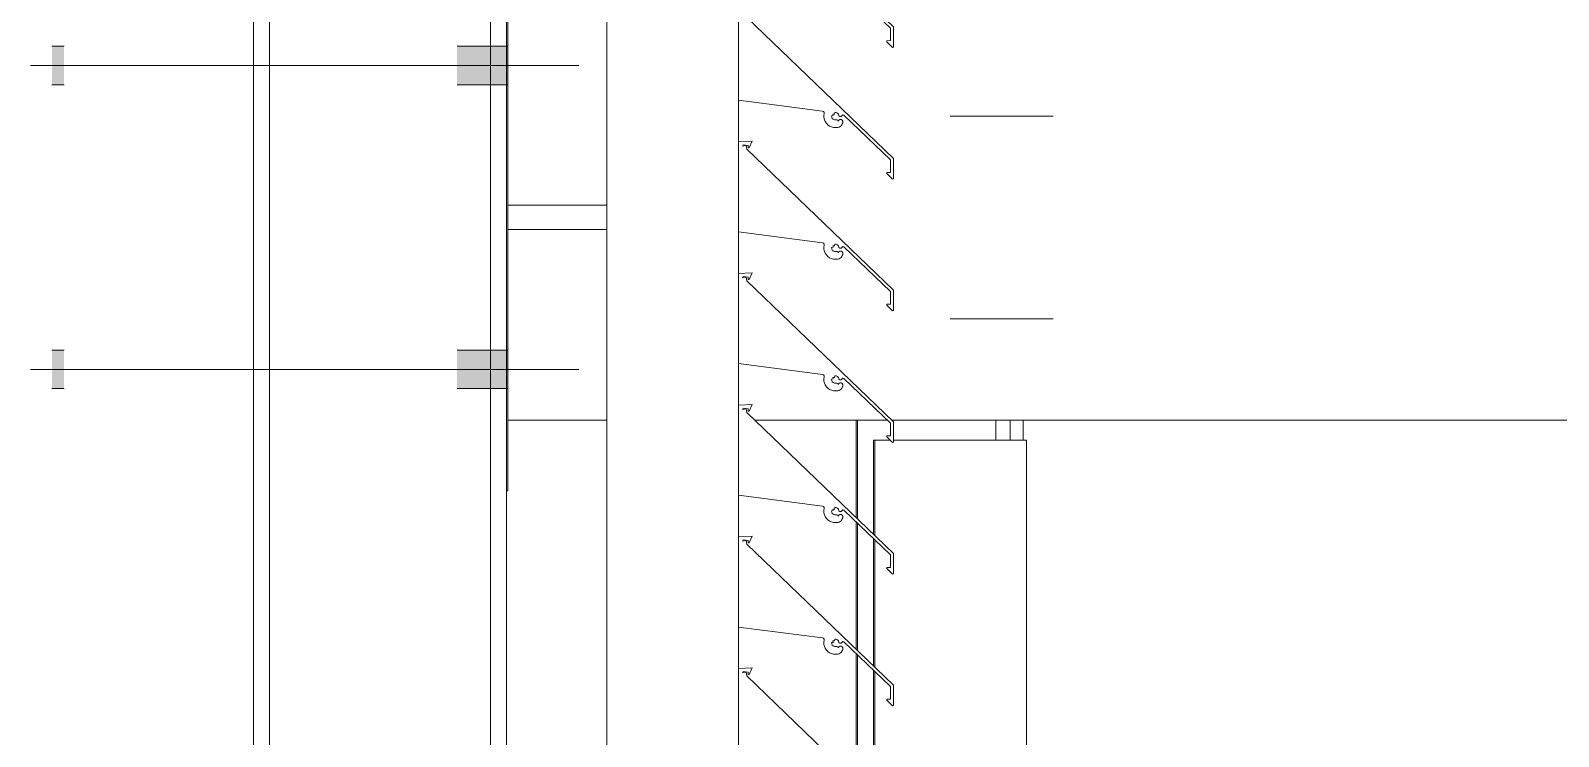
# Model space of a CAD drawing. Header units: millimetres. Extents: x -220592 to 404889, y -217665 to 38245.
# Drawn here: x 7652.48 to 7660.02, y -48049.64 to -48046.16 of the extents above; entities that cross this region are included whole.
import ezdxf

# ---------------------------------------------------------------- set-up
doc = ezdxf.new("R2010")
doc.units = ezdxf.units.MM
doc.linetypes.add('XKITLINE00', pattern=[0])
doc.linetypes.add('XKITLINE02', pattern=[4, 2, -2])
doc.layers.add('000 - 0_HIDE_OBJ_FRAMING_DEF_SUB_1', color=7, linetype='Continuous')
doc.layers.add('Bolt', color=7, linetype='Continuous', lineweight=0)
doc.layers.add('Part', color=7, linetype='Continuous', lineweight=0)

# ---------------------------------------------------------------- blocks, each defined once
blk = doc.blocks.new('*A13603')
at = {"layer": '000 - 0_HIDE_OBJ_FRAMING_DEF_SUB_1', "color": 7, "linetype": 'XKITLINE00', "lineweight": 0}
for p, q in [((-82.807633, 163.192111), (-82.318045, 163.192111)), ((-82.807633, 163.072111), (-82.318045, 163.072111))]:
    blk.add_line(p, q, dxfattribs=at)
blk = doc.blocks.new('*A13610')
at = {"layer": '000 - 0_HIDE_OBJ_FRAMING_DEF_SUB_1', "color": 7, "linetype": 'XKITLINE00', "lineweight": 0}
for p, q in [((-82.807633, 162.132111), (-82.318045, 162.132111)), ((-81.590245, 162.132111), (-80.934983, 162.132111)), ((-80.913286, 162.132111), (-69.749749, 162.132111))]:
    blk.add_line(p, q, dxfattribs=at)
blk = doc.blocks.new('*A14402')
at = {"layer": 'Part', "color": 7, "linetype": 'XKITLINE00', "lineweight": 0}
for p, q in [((-81.087973, 161.649842), (-81.087973, 162.132111)), ((-81.081868, 161.64398), (-81.081868, 162.132111)), ((-80.398146, 162.032111), (-80.398146, 162.132111)), ((-80.32794, 162.032111), (-80.32794, 162.132111)), ((-80.263061, 162.032111), (-80.263061, 162.132111)), ((-81.002505, 161.567777), (-81.002505, 162.032111)), ((-80.9964, 162.032111), (-81.002505, 162.032111)), ((-80.9964, 161.561916), (-80.9964, 162.032111)), ((-80.9964, 162.032111), (-80.91965, 162.032111)), ((-80.903826, 162.032111), (-80.247799, 162.032111)), ((-80.247799, 149.232111), (-80.247799, 162.032111)), ((-81.087973, 160.999842), (-81.087973, 161.628735)), ((-81.081868, 160.99398), (-81.081868, 161.622884)), ((-81.002505, 160.917777), (-81.002505, 161.546823)), ((-80.9964, 160.911916), (-80.9964, 161.540973)), ((-81.087973, 160.349842), (-81.087973, 160.978735)), ((-81.081868, 160.34398), (-81.081868, 160.972884)), ((-81.002505, 160.267777), (-81.002505, 160.896823)), ((-80.9964, 160.261916), (-80.9964, 160.890973))]:
    blk.add_line(p, q, dxfattribs=at)
blk = doc.blocks.new('*A14448')
at = {"layer": '000 - 0_HIDE_OBJ_FRAMING_DEF_SUB_1', "color": 7, "linetype": 'XKITLINE00', "lineweight": 0}
for p, q in [((-83.983213, 154.940805), (-83.983213, 182.190805)), ((-82.893213, 154.940805), (-82.893213, 182.190805)), ((-82.813213, 154.940805), (-82.813213, 182.190805)), ((-84.063213, 158.690805), (-84.063213, 178.690805))]:
    blk.add_line(p, q, dxfattribs=at)
blk = doc.blocks.new('*A14456')
at = {"layer": 'Part', "color": 7, "linetype": 'XKITLINE00', "lineweight": 0}
for p, q in [((-82.318045, 154.556249), (-82.318045, 167.756135)), ((-81.668045, 163.506131), (-81.668045, 163.710427)), ((-81.668045, 162.856131), (-81.668045, 163.060427)), ((-81.668045, 162.206131), (-81.668045, 162.410427)), ((-81.668045, 161.556131), (-81.668045, 161.760427)), ((-81.668045, 160.906131), (-81.668045, 161.110427))]:
    blk.add_line(p, q, dxfattribs=at)
blk = doc.blocks.new('*A14459')
at = {"layer": '000 - 0_HIDE_OBJ_FRAMING_DEF_SUB_1'}
for points in [[(-84.9976, 163.7871), (-85.0576, 163.7871), (-85.0576, 163.9771), (-84.9976, 163.9771)], [(-84.9976, 163.7871), (-85.0576, 163.7871), (-85.0576, 163.9771), (-84.9976, 163.9771)], [(-82.8076, 163.7871), (-83.0576, 163.7871), (-83.0576, 163.9771), (-82.8076, 163.9771)], [(-82.8076, 163.7871), (-83.0576, 163.7871), (-83.0576, 163.9771), (-82.8076, 163.9771)], [(-84.9976, 162.2871), (-85.0576, 162.2871), (-85.0576, 162.4771), (-84.9976, 162.4771)], [(-84.9976, 162.2871), (-85.0576, 162.2871), (-85.0576, 162.4771), (-84.9976, 162.4771)], [(-82.8076, 162.2871), (-83.0576, 162.2871), (-83.0576, 162.4771), (-82.8076, 162.4771)], [(-82.8076, 162.2871), (-83.0576, 162.2871), (-83.0576, 162.4771), (-82.8076, 162.4771)]]:
    blk.add_hatch(color=7, dxfattribs=at).paths.add_polyline_path(points, flags=17)
at = {"layer": '000 - 0_HIDE_OBJ_FRAMING_DEF_SUB_1', "color": 7, "linetype": 'XKITLINE00', "lineweight": 0}
for p, q in [((-85.0576, 163.9771), (-84.9976, 163.9771)), ((-85.0576, 163.9771), (-84.9976, 163.9771)), ((-83.0576, 163.9771), (-82.8076, 163.9771)), ((-83.0576, 163.9771), (-82.8076, 163.9771)), ((-85.1632, 163.8821), (-82.4576, 163.8821)), ((-85.1632, 163.8821), (-82.4576, 163.8821)), ((-85.0576, 163.7871), (-84.9976, 163.7871)), ((-85.0576, 163.7871), (-84.9976, 163.7871)), ((-83.0576, 163.7871), (-82.8076, 163.7871)), ((-83.0576, 163.7871), (-82.8076, 163.7871)), ((-85.0576, 162.4771), (-84.9976, 162.4771)), ((-85.0576, 162.4771), (-84.9976, 162.4771)), ((-83.0576, 162.4771), (-82.8076, 162.4771)), ((-83.0576, 162.4771), (-82.8076, 162.4771)), ((-85.1632, 162.3821), (-82.4576, 162.3821)), ((-85.1632, 162.3821), (-82.4576, 162.3821)), ((-85.0576, 162.2871), (-84.9976, 162.2871)), ((-85.0576, 162.2871), (-84.9976, 162.2871)), ((-83.0576, 162.2871), (-82.8076, 162.2871)), ((-83.0576, 162.2871), (-82.8076, 162.2871))]:
    blk.add_line(p, q, dxfattribs=at)
blk = doc.blocks.new('*A14460')
at = {"layer": 'Bolt', "color": 7, "linetype": 'XKITLINE02', "lineweight": 0}
for p, q in [((-80.146082, 163.632111), (-80.624399, 163.632111)), ((-80.115732, 163.632111), (-80.594049, 163.632111))]:
    blk.add_line(p, q, dxfattribs=at)
blk = doc.blocks.new('*A14461')
at = {"layer": 'Bolt', "color": 7, "linetype": 'XKITLINE02', "lineweight": 0}
for p, q in [((-80.146082, 162.632098), (-80.624399, 162.632098)), ((-80.115732, 162.632098), (-80.594049, 162.632098))]:
    blk.add_line(p, q, dxfattribs=at)
blk = doc.blocks.new('*A14462')
at = {"layer": '000 - 0_HIDE_OBJ_FRAMING_DEF_SUB_1', "color": 7, "linetype": 'XKITLINE00', "lineweight": 0}
for p, q in [((-82.807633, 164.482071), (-82.813213, 164.482071)), ((-82.807633, 161.782071), (-82.807633, 164.482071)), ((-82.813213, 161.782071), (-82.807633, 161.782071))]:
    blk.add_line(p, q, dxfattribs=at)
blk = doc.blocks.new('*A14612')
at = {"layer": 'Part', "color": 7, "linetype": 'XKITLINE00', "lineweight": 0}
for p, q in [((-81.668236, 164.806123), (-81.668243, 164.360453)), ((-81.60055, 164.808745), (-81.668236, 164.806123)), ((-81.648356, 164.784428), (-81.64632, 164.791001)), ((-81.63134, 164.787332), (-81.648356, 164.784428)), ((-81.64632, 164.791001), (-81.621337, 164.787861)), ((-81.628443, 164.768789), (-81.63134, 164.787332)), ((-81.621337, 164.787861), (-81.621208, 164.77567)), ((-81.616085, 164.775258), (-81.60055, 164.808745)), ((-80.903321, 164.072543), (-81.628443, 164.768789)), ((-81.621208, 164.77567), (-81.616085, 164.775258)), ((-81.668243, 164.360453), (-81.254237, 164.307423)), ((-81.254237, 164.307423), (-81.249162, 164.305233)), ((-81.249162, 164.305233), (-81.246025, 164.300681)), ((-81.245786, 164.295159), (-81.247272, 164.285025)), ((-81.247272, 164.285025), (-81.246897, 164.274789)), ((-81.246897, 164.274789), (-81.244674, 164.26479)), ((-81.246025, 164.300681), (-81.245786, 164.295159)), ((-81.244674, 164.26479), (-81.240676, 164.25536)), ((-81.209279, 164.283625), (-81.201573, 164.284731)), ((-81.20871, 164.277141), (-81.209279, 164.283625)), ((-81.205908, 164.271267), (-81.20871, 164.277141)), ((-81.201226, 164.266745), (-81.205908, 164.271267)), ((-81.202743, 164.291791), (-81.195578, 164.292735)), ((-81.201573, 164.284731), (-81.202743, 164.291791)), ((-81.195258, 164.264147), (-81.201226, 164.266745)), ((-81.195578, 164.292735), (-81.193256, 164.300125)), ((-81.188758, 164.263803), (-81.195258, 164.264147)), ((-81.193256, 164.300125), (-81.186584, 164.299703)), ((-81.18284, 164.264708), (-81.188758, 164.263803)), ((-81.186584, 164.299703), (-81.180508, 164.296913)), ((-81.178029, 164.262301), (-81.18284, 164.264708)), ((-81.180508, 164.296913), (-81.175841, 164.292126)), ((-81.175999, 164.25732), (-81.178029, 164.262301)), ((-81.173057, 164.262792), (-81.175999, 164.25732)), ((-81.175841, 164.292126), (-81.172727, 164.284553)), ((-81.1679, 164.26601), (-81.173057, 164.262792)), ((-81.172727, 164.284553), (-81.168544, 164.280396)), ((-81.168544, 164.280396), (-81.16265, 164.28019)), ((-81.161823, 164.265998), (-81.1679, 164.26601)), ((-81.16265, 164.28019), (-81.158186, 164.284044)), ((-81.156679, 164.262761), (-81.161823, 164.265998)), ((-81.158186, 164.284044), (-81.154531, 164.288671)), ((-81.154039, 164.257287), (-81.156679, 164.262761)), ((-81.154531, 164.288671), (-81.149372, 164.287579)), ((-81.149372, 164.287579), (-80.918356, 164.066176)), ((-81.240676, 164.25536), (-81.235036, 164.24681)), ((-81.235036, 164.24681), (-81.22794, 164.239423)), ((-81.22794, 164.239423), (-81.219624, 164.233445)), ((-81.219624, 164.233445), (-81.210361, 164.229072)), ((-81.210361, 164.229072), (-81.20046, 164.226449)), ((-81.20046, 164.226449), (-81.190247, 164.225664)), ((-81.190247, 164.225664), (-81.183448, 164.225762)), ((-81.183448, 164.225762), (-81.17772, 164.226398)), ((-81.17772, 164.226398), (-81.172219, 164.228117)), ((-81.172219, 164.228117), (-81.167149, 164.230857)), ((-81.167149, 164.230857), (-81.162695, 164.234515)), ((-81.162695, 164.234515), (-81.159024, 164.238958)), ((-81.159024, 164.238958), (-81.15627, 164.244021)), ((-81.15627, 164.244021), (-81.154535, 164.249517)), ((-81.154535, 164.249517), (-81.154039, 164.257287)), ((-80.918356, 164.066176), (-80.918699, 164.00483)), ((-80.903874, 163.973392), (-80.903321, 164.072543)), ((-80.936119, 164.004733), (-80.937204, 163.999812)), ((-80.937204, 163.999812), (-80.908555, 163.970923)), ((-80.918699, 164.00483), (-80.936119, 164.004733)), ((-80.908555, 163.970923), (-80.903874, 163.973392))]:
    blk.add_line(p, q, dxfattribs=at)
blk = doc.blocks.new('*A14613')
at = {"layer": 'Part', "color": 7, "linetype": 'XKITLINE00', "lineweight": 0}
for p, q in [((-81.668236, 164.156123), (-81.668243, 163.710453)), ((-81.60055, 164.158745), (-81.668236, 164.156123)), ((-81.648356, 164.134428), (-81.64632, 164.141001)), ((-81.63134, 164.137332), (-81.648356, 164.134428)), ((-81.64632, 164.141001), (-81.621337, 164.137861)), ((-81.628443, 164.118789), (-81.63134, 164.137332)), ((-80.903321, 163.422543), (-81.628443, 164.118789)), ((-81.621337, 164.137861), (-81.621208, 164.12567)), ((-81.621208, 164.12567), (-81.616085, 164.125258)), ((-81.616085, 164.125258), (-81.60055, 164.158745)), ((-81.668243, 163.710453), (-81.254237, 163.657423)), ((-81.254237, 163.657423), (-81.249162, 163.655233)), ((-81.249162, 163.655233), (-81.246025, 163.650681)), ((-81.245786, 163.645159), (-81.247272, 163.635025)), ((-81.247272, 163.635025), (-81.246897, 163.624789)), ((-81.246897, 163.624789), (-81.244674, 163.61479)), ((-81.246025, 163.650681), (-81.245786, 163.645159)), ((-81.244674, 163.61479), (-81.240676, 163.60536)), ((-81.240676, 163.60536), (-81.235036, 163.59681)), ((-81.235036, 163.59681), (-81.22794, 163.589423)), ((-81.22794, 163.589423), (-81.219624, 163.583445)), ((-81.219624, 163.583445), (-81.210361, 163.579072)), ((-81.209279, 163.633625), (-81.201573, 163.634731)), ((-81.20871, 163.627141), (-81.209279, 163.633625)), ((-81.205908, 163.621267), (-81.20871, 163.627141)), ((-81.201226, 163.616745), (-81.205908, 163.621267)), ((-81.202743, 163.641791), (-81.195578, 163.642735)), ((-81.201573, 163.634731), (-81.202743, 163.641791)), ((-81.195258, 163.614147), (-81.201226, 163.616745)), ((-81.195578, 163.642735), (-81.193256, 163.650125)), ((-81.188758, 163.613803), (-81.195258, 163.614147)), ((-81.193256, 163.650125), (-81.186584, 163.649703)), ((-81.18284, 163.614708), (-81.188758, 163.613803)), ((-81.186584, 163.649703), (-81.180508, 163.646913)), ((-81.178029, 163.612301), (-81.18284, 163.614708)), ((-81.180508, 163.646913), (-81.175841, 163.642126)), ((-81.175999, 163.60732), (-81.178029, 163.612301)), ((-81.173057, 163.612792), (-81.175999, 163.60732)), ((-81.175841, 163.642126), (-81.172727, 163.634553)), ((-81.1679, 163.61601), (-81.173057, 163.612792)), ((-81.172727, 163.634553), (-81.168544, 163.630396)), ((-81.172219, 163.578117), (-81.167149, 163.580857)), ((-81.168544, 163.630396), (-81.16265, 163.63019)), ((-81.161823, 163.615998), (-81.1679, 163.61601)), ((-81.167149, 163.580857), (-81.162695, 163.584515)), ((-81.162695, 163.584515), (-81.159024, 163.588958)), ((-81.16265, 163.63019), (-81.158186, 163.634044)), ((-81.156679, 163.612761), (-81.161823, 163.615998)), ((-81.159024, 163.588958), (-81.15627, 163.594021)), ((-81.158186, 163.634044), (-81.154531, 163.638671)), ((-81.154039, 163.607287), (-81.156679, 163.612761)), ((-81.15627, 163.594021), (-81.154535, 163.599517)), ((-81.154535, 163.599517), (-81.154039, 163.607287)), ((-81.154531, 163.638671), (-81.149372, 163.637579)), ((-81.149372, 163.637579), (-80.918356, 163.416176)), ((-81.210361, 163.579072), (-81.20046, 163.576449)), ((-81.20046, 163.576449), (-81.190247, 163.575664)), ((-81.190247, 163.575664), (-81.183448, 163.575762)), ((-81.183448, 163.575762), (-81.17772, 163.576398)), ((-81.17772, 163.576398), (-81.172219, 163.578117)), ((-80.936119, 163.354733), (-80.937204, 163.349812)), ((-80.918699, 163.35483), (-80.936119, 163.354733)), ((-80.918356, 163.416176), (-80.918699, 163.35483)), ((-80.903874, 163.323392), (-80.903321, 163.422543)), ((-80.937204, 163.349812), (-80.908555, 163.320923)), ((-80.908555, 163.320923), (-80.903874, 163.323392))]:
    blk.add_line(p, q, dxfattribs=at)
blk = doc.blocks.new('*A14614')
at = {"layer": 'Part', "color": 7, "linetype": 'XKITLINE00', "lineweight": 0}
for p, q in [((-81.668236, 163.506123), (-81.668243, 163.060453)), ((-81.60055, 163.508745), (-81.668236, 163.506123)), ((-81.616085, 163.475258), (-81.60055, 163.508745)), ((-81.648356, 163.484428), (-81.64632, 163.491001)), ((-81.63134, 163.487332), (-81.648356, 163.484428)), ((-81.64632, 163.491001), (-81.621337, 163.487861)), ((-81.628443, 163.468789), (-81.63134, 163.487332)), ((-80.903321, 162.772543), (-81.628443, 163.468789)), ((-81.621337, 163.487861), (-81.621208, 163.47567)), ((-81.621208, 163.47567), (-81.616085, 163.475258)), ((-81.668243, 163.060453), (-81.254237, 163.007423)), ((-81.254237, 163.007423), (-81.249162, 163.005233)), ((-81.249162, 163.005233), (-81.246025, 163.000681)), ((-81.245786, 162.995159), (-81.247272, 162.985025)), ((-81.247272, 162.985025), (-81.246897, 162.974789)), ((-81.246025, 163.000681), (-81.245786, 162.995159)), ((-81.209279, 162.983625), (-81.201573, 162.984731)), ((-81.20871, 162.977141), (-81.209279, 162.983625)), ((-81.205908, 162.971267), (-81.20871, 162.977141)), ((-81.202743, 162.991791), (-81.195578, 162.992735)), ((-81.201573, 162.984731), (-81.202743, 162.991791)), ((-81.195578, 162.992735), (-81.193256, 163.000125)), ((-81.193256, 163.000125), (-81.186584, 162.999703)), ((-81.186584, 162.999703), (-81.180508, 162.996913)), ((-81.180508, 162.996913), (-81.175841, 162.992126)), ((-81.175841, 162.992126), (-81.172727, 162.984553)), ((-81.172727, 162.984553), (-81.168544, 162.980396)), ((-81.168544, 162.980396), (-81.16265, 162.98019)), ((-81.16265, 162.98019), (-81.158186, 162.984044)), ((-81.158186, 162.984044), (-81.154531, 162.988671)), ((-81.154531, 162.988671), (-81.149372, 162.987579)), ((-81.149372, 162.987579), (-80.918356, 162.766176)), ((-81.246897, 162.974789), (-81.244674, 162.96479)), ((-81.244674, 162.96479), (-81.240676, 162.95536)), ((-81.240676, 162.95536), (-81.235036, 162.94681)), ((-81.235036, 162.94681), (-81.22794, 162.939423)), ((-81.22794, 162.939423), (-81.219624, 162.933445)), ((-81.219624, 162.933445), (-81.210361, 162.929072)), ((-81.210361, 162.929072), (-81.20046, 162.926449)), ((-81.201226, 162.966745), (-81.205908, 162.971267)), ((-81.195258, 162.964147), (-81.201226, 162.966745)), ((-81.20046, 162.926449), (-81.190247, 162.925664)), ((-81.188758, 162.963803), (-81.195258, 162.964147)), ((-81.190247, 162.925664), (-81.183448, 162.925762)), ((-81.18284, 162.964708), (-81.188758, 162.963803)), ((-81.183448, 162.925762), (-81.17772, 162.926398)), ((-81.178029, 162.962301), (-81.18284, 162.964708)), ((-81.175999, 162.95732), (-81.178029, 162.962301)), ((-81.17772, 162.926398), (-81.172219, 162.928117)), ((-81.173057, 162.962792), (-81.175999, 162.95732)), ((-81.1679, 162.96601), (-81.173057, 162.962792)), ((-81.172219, 162.928117), (-81.167149, 162.930857)), ((-81.161823, 162.965998), (-81.1679, 162.96601)), ((-81.167149, 162.930857), (-81.162695, 162.934515)), ((-81.162695, 162.934515), (-81.159024, 162.938958)), ((-81.156679, 162.962761), (-81.161823, 162.965998)), ((-81.159024, 162.938958), (-81.15627, 162.944021)), ((-81.154039, 162.957287), (-81.156679, 162.962761)), ((-81.15627, 162.944021), (-81.154535, 162.949517)), ((-81.154535, 162.949517), (-81.154039, 162.957287)), ((-80.918356, 162.766176), (-80.918699, 162.70483)), ((-80.903874, 162.673392), (-80.903321, 162.772543)), ((-80.936119, 162.704733), (-80.937204, 162.699812)), ((-80.937204, 162.699812), (-80.908555, 162.670923)), ((-80.918699, 162.70483), (-80.936119, 162.704733)), ((-80.908555, 162.670923), (-80.903874, 162.673392))]:
    blk.add_line(p, q, dxfattribs=at)
blk = doc.blocks.new('*A14615')
at = {"layer": 'Part', "color": 7, "linetype": 'XKITLINE00', "lineweight": 0}
for p, q in [((-81.668236, 162.856123), (-81.668243, 162.410453)), ((-81.60055, 162.858745), (-81.668236, 162.856123)), ((-81.648356, 162.834428), (-81.64632, 162.841001)), ((-81.63134, 162.837332), (-81.648356, 162.834428)), ((-81.64632, 162.841001), (-81.621337, 162.837861)), ((-81.628443, 162.818789), (-81.63134, 162.837332)), ((-81.621337, 162.837861), (-81.621208, 162.82567)), ((-81.621208, 162.82567), (-81.616085, 162.825258)), ((-81.616085, 162.825258), (-81.60055, 162.858745)), ((-80.903321, 162.122543), (-81.628443, 162.818789)), ((-81.668243, 162.410453), (-81.254237, 162.357423)), ((-81.254237, 162.357423), (-81.249162, 162.355233)), ((-81.249162, 162.355233), (-81.246025, 162.350681)), ((-81.245786, 162.345159), (-81.247272, 162.335025)), ((-81.247272, 162.335025), (-81.246897, 162.324789)), ((-81.246897, 162.324789), (-81.244674, 162.31479)), ((-81.246025, 162.350681), (-81.245786, 162.345159)), ((-81.244674, 162.31479), (-81.240676, 162.30536)), ((-81.240676, 162.30536), (-81.235036, 162.29681)), ((-81.209279, 162.333625), (-81.201573, 162.334731)), ((-81.20871, 162.327141), (-81.209279, 162.333625)), ((-81.205908, 162.321267), (-81.20871, 162.327141)), ((-81.201226, 162.316745), (-81.205908, 162.321267)), ((-81.202743, 162.341791), (-81.195578, 162.342735)), ((-81.201573, 162.334731), (-81.202743, 162.341791)), ((-81.195258, 162.314147), (-81.201226, 162.316745)), ((-81.195578, 162.342735), (-81.193256, 162.350125)), ((-81.188758, 162.313803), (-81.195258, 162.314147)), ((-81.193256, 162.350125), (-81.186584, 162.349703)), ((-81.18284, 162.314708), (-81.188758, 162.313803)), ((-81.186584, 162.349703), (-81.180508, 162.346913)), ((-81.178029, 162.312301), (-81.18284, 162.314708)), ((-81.180508, 162.346913), (-81.175841, 162.342126)), ((-81.175999, 162.30732), (-81.178029, 162.312301)), ((-81.173057, 162.312792), (-81.175999, 162.30732)), ((-81.175841, 162.342126), (-81.172727, 162.334553)), ((-81.1679, 162.31601), (-81.173057, 162.312792)), ((-81.172727, 162.334553), (-81.168544, 162.330396)), ((-81.168544, 162.330396), (-81.16265, 162.33019)), ((-81.161823, 162.315998), (-81.1679, 162.31601)), ((-81.16265, 162.33019), (-81.158186, 162.334044)), ((-81.156679, 162.312761), (-81.161823, 162.315998)), ((-81.158186, 162.334044), (-81.154531, 162.338671)), ((-81.154039, 162.307287), (-81.156679, 162.312761)), ((-81.15627, 162.294021), (-81.154535, 162.299517)), ((-81.154535, 162.299517), (-81.154039, 162.307287)), ((-81.154531, 162.338671), (-81.149372, 162.337579)), ((-81.149372, 162.337579), (-80.918356, 162.116176)), ((-81.235036, 162.29681), (-81.22794, 162.289423)), ((-81.22794, 162.289423), (-81.219624, 162.283445)), ((-81.219624, 162.283445), (-81.210361, 162.279072)), ((-81.210361, 162.279072), (-81.20046, 162.276449)), ((-81.20046, 162.276449), (-81.190247, 162.275664)), ((-81.190247, 162.275664), (-81.183448, 162.275762)), ((-81.183448, 162.275762), (-81.17772, 162.276398)), ((-81.17772, 162.276398), (-81.172219, 162.278117)), ((-81.172219, 162.278117), (-81.167149, 162.280857)), ((-81.167149, 162.280857), (-81.162695, 162.284515)), ((-81.162695, 162.284515), (-81.159024, 162.288958)), ((-81.159024, 162.288958), (-81.15627, 162.294021)), ((-80.918356, 162.116176), (-80.918699, 162.05483)), ((-80.903874, 162.023392), (-80.903321, 162.122543)), ((-80.936119, 162.054733), (-80.937204, 162.049812)), ((-80.937204, 162.049812), (-80.908555, 162.020923)), ((-80.918699, 162.05483), (-80.936119, 162.054733)), ((-80.908555, 162.020923), (-80.903874, 162.023392))]:
    blk.add_line(p, q, dxfattribs=at)
blk = doc.blocks.new('*A14616')
at = {"layer": 'Part', "color": 7, "linetype": 'XKITLINE00', "lineweight": 0}
for p, q in [((-81.668236, 162.206123), (-81.668243, 161.760453)), ((-81.60055, 162.208745), (-81.668236, 162.206123)), ((-81.648356, 162.184428), (-81.64632, 162.191001)), ((-81.63134, 162.187332), (-81.648356, 162.184428)), ((-81.64632, 162.191001), (-81.621337, 162.187861)), ((-81.628443, 162.168789), (-81.63134, 162.187332)), ((-80.903321, 161.472543), (-81.628443, 162.168789)), ((-81.621337, 162.187861), (-81.621208, 162.17567)), ((-81.621208, 162.17567), (-81.616085, 162.175258)), ((-81.616085, 162.175258), (-81.60055, 162.208745)), ((-81.668243, 161.760453), (-81.254237, 161.707423)), ((-81.254237, 161.707423), (-81.249162, 161.705233)), ((-81.249162, 161.705233), (-81.246025, 161.700681)), ((-81.245786, 161.695159), (-81.247272, 161.685025)), ((-81.246025, 161.700681), (-81.245786, 161.695159)), ((-81.195578, 161.692735), (-81.193256, 161.700125)), ((-81.193256, 161.700125), (-81.186584, 161.699703)), ((-81.186584, 161.699703), (-81.180508, 161.696913)), ((-81.180508, 161.696913), (-81.175841, 161.692126)), ((-81.247272, 161.685025), (-81.246897, 161.674789)), ((-81.246897, 161.674789), (-81.244674, 161.66479)), ((-81.244674, 161.66479), (-81.240676, 161.65536)), ((-81.240676, 161.65536), (-81.235036, 161.64681)), ((-81.235036, 161.64681), (-81.22794, 161.639423)), ((-81.22794, 161.639423), (-81.219624, 161.633445)), ((-81.219624, 161.633445), (-81.210361, 161.629072)), ((-81.210361, 161.629072), (-81.20046, 161.626449)), ((-81.209279, 161.683625), (-81.201573, 161.684731)), ((-81.20871, 161.677141), (-81.209279, 161.683625)), ((-81.205908, 161.671267), (-81.20871, 161.677141)), ((-81.201226, 161.666745), (-81.205908, 161.671267)), ((-81.202743, 161.691791), (-81.195578, 161.692735)), ((-81.201573, 161.684731), (-81.202743, 161.691791)), ((-81.195258, 161.664147), (-81.201226, 161.666745)), ((-81.20046, 161.626449), (-81.190247, 161.625664)), ((-81.188758, 161.663803), (-81.195258, 161.664147)), ((-81.190247, 161.625664), (-81.183448, 161.625762)), ((-81.18284, 161.664708), (-81.188758, 161.663803)), ((-81.183448, 161.625762), (-81.17772, 161.626398)), ((-81.178029, 161.662301), (-81.18284, 161.664708)), ((-81.175999, 161.65732), (-81.178029, 161.662301)), ((-81.17772, 161.626398), (-81.172219, 161.628117)), ((-81.173057, 161.662792), (-81.175999, 161.65732)), ((-81.175841, 161.692126), (-81.172727, 161.684553)), ((-81.1679, 161.66601), (-81.173057, 161.662792)), ((-81.172727, 161.684553), (-81.168544, 161.680396)), ((-81.172219, 161.628117), (-81.167149, 161.630857)), ((-81.168544, 161.680396), (-81.16265, 161.68019)), ((-81.161823, 161.665998), (-81.1679, 161.66601)), ((-81.167149, 161.630857), (-81.162695, 161.634515)), ((-81.162695, 161.634515), (-81.159024, 161.638958)), ((-81.16265, 161.68019), (-81.158186, 161.684044)), ((-81.156679, 161.662761), (-81.161823, 161.665998)), ((-81.159024, 161.638958), (-81.15627, 161.644021)), ((-81.158186, 161.684044), (-81.154531, 161.688671)), ((-81.154039, 161.657287), (-81.156679, 161.662761)), ((-81.15627, 161.644021), (-81.154535, 161.649517)), ((-81.154535, 161.649517), (-81.154039, 161.657287)), ((-81.154531, 161.688671), (-81.149372, 161.687579)), ((-81.149372, 161.687579), (-80.918356, 161.466176)), ((-80.903874, 161.373392), (-80.903321, 161.472543)), ((-80.936119, 161.404733), (-80.937204, 161.399812)), ((-80.937204, 161.399812), (-80.908555, 161.370923)), ((-80.918699, 161.40483), (-80.936119, 161.404733)), ((-80.918356, 161.466176), (-80.918699, 161.40483)), ((-80.908555, 161.370923), (-80.903874, 161.373392))]:
    blk.add_line(p, q, dxfattribs=at)
blk = doc.blocks.new('*A14617')
at = {"layer": 'Part', "color": 7, "linetype": 'XKITLINE00', "lineweight": 0}
for p, q in [((-81.668236, 161.556123), (-81.668243, 161.110453)), ((-81.60055, 161.558745), (-81.668236, 161.556123)), ((-81.616085, 161.525258), (-81.60055, 161.558745)), ((-81.648356, 161.534428), (-81.64632, 161.541001)), ((-81.63134, 161.537332), (-81.648356, 161.534428)), ((-81.64632, 161.541001), (-81.621337, 161.537861)), ((-81.628443, 161.518789), (-81.63134, 161.537332)), ((-80.903321, 160.822543), (-81.628443, 161.518789)), ((-81.621337, 161.537861), (-81.621208, 161.52567)), ((-81.621208, 161.52567), (-81.616085, 161.525258)), ((-81.668243, 161.110453), (-81.254237, 161.057423)), ((-81.254237, 161.057423), (-81.249162, 161.055233)), ((-81.249162, 161.055233), (-81.246025, 161.050681)), ((-81.245786, 161.045159), (-81.247272, 161.035025)), ((-81.247272, 161.035025), (-81.246897, 161.024789)), ((-81.246897, 161.024789), (-81.244674, 161.01479)), ((-81.246025, 161.050681), (-81.245786, 161.045159)), ((-81.209279, 161.033625), (-81.201573, 161.034731)), ((-81.20871, 161.027141), (-81.209279, 161.033625)), ((-81.205908, 161.021267), (-81.20871, 161.027141)), ((-81.201226, 161.016745), (-81.205908, 161.021267)), ((-81.202743, 161.041791), (-81.195578, 161.042735)), ((-81.201573, 161.034731), (-81.202743, 161.041791)), ((-81.195258, 161.014147), (-81.201226, 161.016745)), ((-81.195578, 161.042735), (-81.193256, 161.050125)), ((-81.193256, 161.050125), (-81.186584, 161.049703)), ((-81.186584, 161.049703), (-81.180508, 161.046913)), ((-81.180508, 161.046913), (-81.175841, 161.042126)), ((-81.175841, 161.042126), (-81.172727, 161.034553)), ((-81.1679, 161.01601), (-81.173057, 161.012792)), ((-81.172727, 161.034553), (-81.168544, 161.030396)), ((-81.168544, 161.030396), (-81.16265, 161.03019)), ((-81.161823, 161.015998), (-81.1679, 161.01601)), ((-81.16265, 161.03019), (-81.158186, 161.034044)), ((-81.156679, 161.012761), (-81.161823, 161.015998)), ((-81.158186, 161.034044), (-81.154531, 161.038671)), ((-81.154531, 161.038671), (-81.149372, 161.037579)), ((-81.149372, 161.037579), (-80.918356, 160.816176)), ((-81.244674, 161.01479), (-81.240676, 161.00536)), ((-81.240676, 161.00536), (-81.235036, 160.99681)), ((-81.235036, 160.99681), (-81.22794, 160.989423)), ((-81.22794, 160.989423), (-81.219624, 160.983445)), ((-81.219624, 160.983445), (-81.210361, 160.979072)), ((-81.210361, 160.979072), (-81.20046, 160.976449)), ((-81.20046, 160.976449), (-81.190247, 160.975664)), ((-81.188758, 161.013803), (-81.195258, 161.014147)), ((-81.190247, 160.975664), (-81.183448, 160.975762)), ((-81.18284, 161.014708), (-81.188758, 161.013803)), ((-81.183448, 160.975762), (-81.17772, 160.976398)), ((-81.178029, 161.012301), (-81.18284, 161.014708)), ((-81.175999, 161.00732), (-81.178029, 161.012301)), ((-81.17772, 160.976398), (-81.172219, 160.978117)), ((-81.173057, 161.012792), (-81.175999, 161.00732)), ((-81.172219, 160.978117), (-81.167149, 160.980857)), ((-81.167149, 160.980857), (-81.162695, 160.984515)), ((-81.162695, 160.984515), (-81.159024, 160.988958)), ((-81.159024, 160.988958), (-81.15627, 160.994021)), ((-81.154039, 161.007287), (-81.156679, 161.012761)), ((-81.15627, 160.994021), (-81.154535, 160.999517)), ((-81.154535, 160.999517), (-81.154039, 161.007287)), ((-80.918356, 160.816176), (-80.918699, 160.75483)), ((-80.903874, 160.723392), (-80.903321, 160.822543)), ((-80.936119, 160.754733), (-80.937204, 160.749812)), ((-80.937204, 160.749812), (-80.908555, 160.720923)), ((-80.918699, 160.75483), (-80.936119, 160.754733)), ((-80.908555, 160.720923), (-80.903874, 160.723392))]:
    blk.add_line(p, q, dxfattribs=at)
blk = doc.blocks.new('*A14618')
at = {"layer": 'Part', "color": 7, "linetype": 'XKITLINE00', "lineweight": 0}
for p, q in [((-81.668236, 160.906123), (-81.668243, 160.460453)), ((-81.60055, 160.908745), (-81.668236, 160.906123)), ((-81.648356, 160.884428), (-81.64632, 160.891001)), ((-81.63134, 160.887332), (-81.648356, 160.884428)), ((-81.64632, 160.891001), (-81.621337, 160.887861)), ((-81.628443, 160.868789), (-81.63134, 160.887332)), ((-80.903321, 160.172543), (-81.628443, 160.868789)), ((-81.621337, 160.887861), (-81.621208, 160.87567)), ((-81.621208, 160.87567), (-81.616085, 160.875258)), ((-81.616085, 160.875258), (-81.60055, 160.908745)), ((-81.668243, 160.460453), (-81.254237, 160.407423)), ((-81.254237, 160.407423), (-81.249162, 160.405233)), ((-81.249162, 160.405233), (-81.246025, 160.400681)), ((-81.245786, 160.395159), (-81.247272, 160.385025)), ((-81.247272, 160.385025), (-81.246897, 160.374789)), ((-81.246897, 160.374789), (-81.244674, 160.36479)), ((-81.246025, 160.400681), (-81.245786, 160.395159)), ((-81.244674, 160.36479), (-81.240676, 160.35536)), ((-81.240676, 160.35536), (-81.235036, 160.34681)), ((-81.235036, 160.34681), (-81.22794, 160.339423)), ((-81.22794, 160.339423), (-81.219624, 160.333445)), ((-81.209279, 160.383625), (-81.201573, 160.384731)), ((-81.20871, 160.377141), (-81.209279, 160.383625)), ((-81.205908, 160.371267), (-81.20871, 160.377141)), ((-81.201226, 160.366745), (-81.205908, 160.371267)), ((-81.202743, 160.391791), (-81.195578, 160.392735)), ((-81.201573, 160.384731), (-81.202743, 160.391791)), ((-81.195258, 160.364147), (-81.201226, 160.366745)), ((-81.195578, 160.392735), (-81.193256, 160.400125)), ((-81.188758, 160.363803), (-81.195258, 160.364147)), ((-81.193256, 160.400125), (-81.186584, 160.399703)), ((-81.18284, 160.364708), (-81.188758, 160.363803)), ((-81.186584, 160.399703), (-81.180508, 160.396913)), ((-81.178029, 160.362301), (-81.18284, 160.364708)), ((-81.180508, 160.396913), (-81.175841, 160.392126)), ((-81.175999, 160.35732), (-81.178029, 160.362301)), ((-81.173057, 160.362792), (-81.175999, 160.35732)), ((-81.175841, 160.392126), (-81.172727, 160.384553)), ((-81.1679, 160.36601), (-81.173057, 160.362792)), ((-81.172727, 160.384553), (-81.168544, 160.380396)), ((-81.168544, 160.380396), (-81.16265, 160.38019)), ((-81.161823, 160.365998), (-81.1679, 160.36601)), ((-81.162695, 160.334515), (-81.159024, 160.338958)), ((-81.16265, 160.38019), (-81.158186, 160.384044)), ((-81.156679, 160.362761), (-81.161823, 160.365998)), ((-81.159024, 160.338958), (-81.15627, 160.344021)), ((-81.158186, 160.384044), (-81.154531, 160.388671)), ((-81.154039, 160.357287), (-81.156679, 160.362761)), ((-81.15627, 160.344021), (-81.154535, 160.349517)), ((-81.154535, 160.349517), (-81.154039, 160.357287)), ((-81.154531, 160.388671), (-81.149372, 160.387579)), ((-81.149372, 160.387579), (-80.918356, 160.166176)), ((-81.219624, 160.333445), (-81.210361, 160.329072)), ((-81.210361, 160.329072), (-81.20046, 160.326449)), ((-81.20046, 160.326449), (-81.190247, 160.325664)), ((-81.190247, 160.325664), (-81.183448, 160.325762)), ((-81.183448, 160.325762), (-81.17772, 160.326398)), ((-81.17772, 160.326398), (-81.172219, 160.328117)), ((-81.172219, 160.328117), (-81.167149, 160.330857)), ((-81.167149, 160.330857), (-81.162695, 160.334515)), ((-80.918356, 160.166176), (-80.918699, 160.10483)), ((-80.903874, 160.073392), (-80.903321, 160.172543)), ((-80.936119, 160.104733), (-80.937204, 160.099812)), ((-80.937204, 160.099812), (-80.908555, 160.070923)), ((-80.918699, 160.10483), (-80.936119, 160.104733)), ((-80.908555, 160.070923), (-80.903874, 160.073392))]:
    blk.add_line(p, q, dxfattribs=at)

msp = doc.modelspace()

# ---------------------------------------------------------------- block references
at = {"color": 7, "lineweight": 0}
for name in ['*A14448', '*A14456', '*A14612', '*A14462', '*A13610', '*A14613', '*A14459', '*A14460', '*A14614', '*A13603', '*A14615', '*A14461', '*A14616', '*A14402', '*A14617', '*A14618']:
    msp.add_blockref(name, (7737.6457, -48210.2152), dxfattribs=at)

doc.saveas('drawing.dxf')
